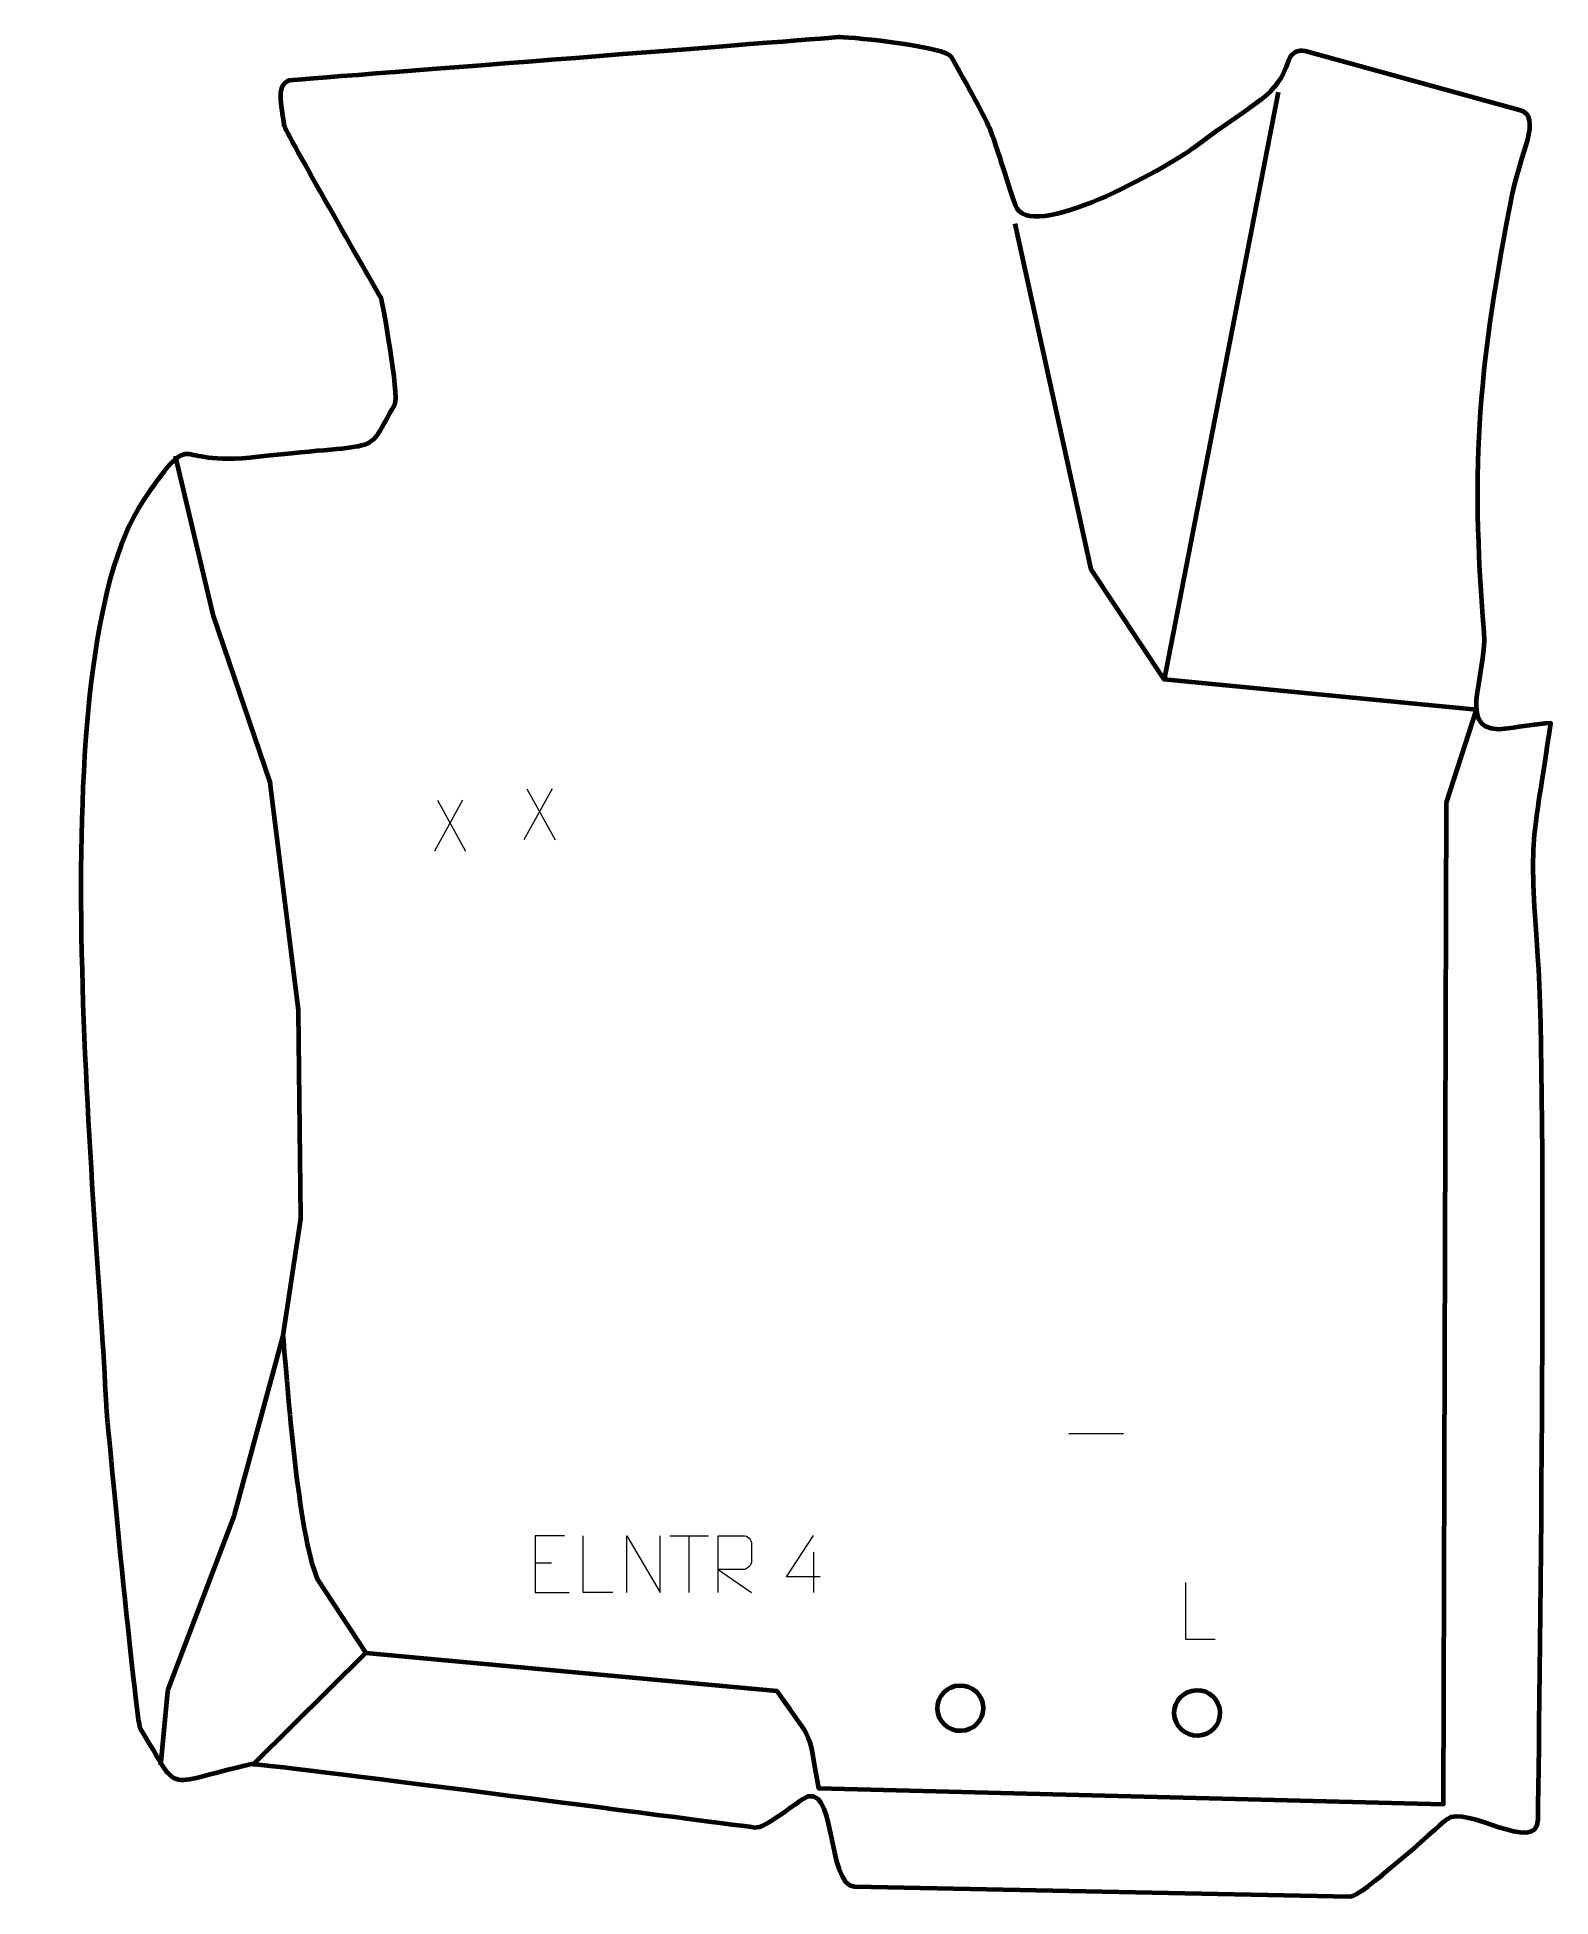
# Model space of a CAD drawing. Header units: millimetres. Extents: x -343 to 320, y -404 to 411.
import ezdxf

# ---------------------------------------------------------------- set-up
doc = ezdxf.new("R2010")
doc.units = ezdxf.units.MM
doc.header["$MEASUREMENT"] = 0
for name, color, linetype in [('layer 1', 7, 'Continuous'), ('layer 2', 7, 'Continuous'), ('layer 3', 7, 'Continuous')]:
    doc.layers.add(name, color=color, linetype=linetype)

msp = doc.modelspace()

# ---------------------------------------------------------------- linework, layer by layer
at = {"layer": 'layer 1', "color": 250, "lineweight": 9}
for points in [[(-117.5807, 81.638), (-117.5807, 81.638), (-129.8879, 59.3394), (-129.8879, 59.3394)], [(-128.585, 81.638), (-128.585, 81.638), (-116.2778, 59.2877), (-116.2778, 59.2877)], [(-156.819, 76.6502), (-156.819, 76.6502), (-169.1262, 54.3516), (-169.1262, 54.3516)], [(-167.8233, 76.6502), (-167.8233, 76.6502), (-155.5161, 54.2999), (-155.5161, 54.2999)], [(108.7931, -200.8281), (108.7931, -200.8281), (132.7711, -200.8281), (132.7711, -200.8281)], [(-65.9896, -245.5979), (-65.9896, -245.5979), (-49.0024, -245.5979), (-49.0024, -245.5979)], [(-57.4958, -270.5279), (-57.4958, -270.5279), (-57.4958, -245.5744), (-57.4958, -245.5744)], [(-124.9289, -257.4541), (-124.9289, -257.4541), (-117.7608, -257.4541), (-117.7608, -257.4541)], [(-3.0293, -252.8735), (-3.0293, -252.8735), (-3.0293, -270.5382), (-3.0293, -270.5382)]]:
    msp.add_open_spline(points, degree=3, dxfattribs=at)
for points, knots in [([(-112.055, -245.5744), (-112.055, -245.5744), (-124.9289, -245.5744), (-124.9289, -245.5744), (-124.9289, -245.5744), (-124.9289, -245.5744), (-124.9289, -270.528), (-124.9289, -270.528), (-124.9289, -270.528), (-124.9289, -270.528), (-110.0631, -270.528), (-110.0631, -270.528)], [0, 0, 0, 0, 0.25, 0.25, 0.25, 0.25, 0.5, 0.5, 0.5, 0.5, 1, 1, 1, 1]), ([(-91.0215, -270.528), (-91.0215, -270.528), (-103.9706, -270.528), (-103.9706, -270.528), (-103.9706, -270.528), (-103.9706, -270.528), (-103.9706, -245.5744), (-103.9706, -245.5744)], [0, 0, 0, 0, 0.33333333, 0.33333333, 0.33333333, 0.33333333, 1, 1, 1, 1]), ([(-84.8234, -270.5279), (-84.8234, -270.5279), (-84.8234, -245.5744), (-84.8234, -245.5744), (-84.8234, -245.5744), (-84.8234, -245.5744), (-70.1686, -270.5279), (-70.1686, -270.5279), (-70.1686, -270.5279), (-70.1686, -270.5279), (-70.1686, -245.5744), (-70.1686, -245.5744)], [0, 0, 0, 0, 0.25, 0.25, 0.25, 0.25, 0.5, 0.5, 0.5, 0.5, 1, 1, 1, 1]), ([(-44.8281, -270.5279), (-44.8281, -270.5279), (-44.8281, -245.5744), (-44.8281, -245.5744), (-44.8281, -245.5744), (-41.2333, -245.5744), (-37.6378, -245.5744), (-34.0426, -245.5744), (-34.0426, -245.5744), (-31.7173, -245.6121), (-30.16, -247.1021), (-30.1641, -249.4685), (-30.1641, -249.4685), (-30.1645, -251.504), (-30.1645, -254.5634), (-30.1641, -256.5994), (-30.1641, -256.5994), (-30.1706, -258.4749), (-31.9829, -260.4167), (-33.9924, -260.4358), (-33.9924, -260.4358), (-33.9924, -260.4358), (-44.8281, -260.4358), (-44.8281, -260.4358), (-44.8281, -260.4358), (-44.8281, -260.4358), (-30.1734, -270.5279), (-30.1734, -270.5279)], [0, 0, 0, 0, 0.125, 0.125, 0.125, 0.125, 0.25, 0.25, 0.25, 0.25, 0.375, 0.375, 0.375, 0.375, 0.5, 0.5, 0.5, 0.5, 0.625, 0.625, 0.625, 0.625, 0.75, 0.75, 0.75, 0.75, 1, 1, 1, 1]), ([(-0.0852, -263.6346), (-0.0852, -263.6346), (-14.9069, -263.6346), (-14.9069, -263.6346), (-14.9069, -263.6346), (-14.9069, -263.6346), (-3.0293, -245.5641), (-3.0293, -245.5641)], [0, 0, 0, 0, 0.33333333, 0.33333333, 0.33333333, 0.33333333, 1, 1, 1, 1]), ([(172.9473, -291.0744), (172.9473, -291.0744), (159.9982, -291.0744), (159.9982, -291.0744), (159.9982, -291.0744), (159.9982, -291.0744), (159.9982, -266.1208), (159.9982, -266.1208)], [0, 0, 0, 0, 0.33333333, 0.33333333, 0.33333333, 0.33333333, 1, 1, 1, 1])]:
    msp.add_open_spline(points, degree=3, knots=knots, dxfattribs=at)
at = {"layer": 'layer 2', "color": 22, "lineweight": 158}
msp.add_open_spline([(-231.1075, 392.1345), (-192.6359, 395.0307), (8.5361, 410.914), (8.5361, 410.914), (8.5361, 410.914), (15.2331, 410.7445), (55.0563, 406.7377), (57.6192, 402.0327), (57.6192, 402.0327), (78.5149, 363.6726), (71.1951, 379.9369), (85.4368, 337.3042), (85.4368, 337.3042), (91.2689, 319.8453), (151.1345, 353.1548), (163.9492, 362.7953), (163.9492, 362.7953), (192.5884, 384.3406), (199.4045, 384.1213), (205.0714, 400.902), (205.0714, 400.902), (206.0902, 403.9191), (209.2775, 405.6121), (212.3478, 404.7672), (212.3478, 404.7672), (212.3478, 404.7672), (306.6398, 378.8199), (306.6398, 378.8199), (306.6398, 378.8199), (316.2979, 376.1621), (306.5869, 359.6733), (303.1996, 342.4781), (303.1996, 342.4781), (288.681, 268.7744), (284.5066, 225.2846), (290.7654, 150.1478), (290.7654, 150.1478), (292.3523, 131.0971), (276.8948, 104.4824), (301.1773, 107.9973), (301.1773, 107.9973), (307.9121, 108.9722), (313.2085, 109.9008), (319.9379, 110.4397), (319.9379, 110.4397), (312.1203, 55.7296), (310.2461, 63.0409), (314.3124, 8.1774), (314.3124, 8.1774), (318.3816, -46.7243), (315.2839, -308.0534), (314.3533, -369.9015), (314.3533, -369.9015), (314.1183, -385.5189), (282.1448, -363.2353), (274.679, -369.5613), (274.679, -369.5613), (268.8271, -374.5197), (236.7785, -403.7918), (232.0698, -403.6969), (232.0698, -403.6969), (232.0698, -403.6969), (14.9091, -399.3233), (14.9091, -399.3233), (14.9091, -399.3233), (2.4005, -399.0713), (7.0634, -350.7173), (-7.9145, -360.9841), (-7.9145, -360.9841), (-11.8168, -363.659), (-24.5751, -373.8843), (-28.6623, -373.3626), (-28.6623, -373.3626), (-49.4395, -370.7107), (-246.2886, -344.9388), (-249.1508, -345.5942), (-249.1508, -345.5942), (-290.1383, -354.9789), (-279.7454, -358.8965), (-298.0333, -330.0725), (-298.0333, -330.0725), (-299.8494, -327.2101), (-312.657, -194.9586), (-312.9642, -188.209), (-312.9642, -188.209), (-317.0723, -97.9407), (-343.1126, 137.2241), (-296.7528, 207.7443), (-296.7528, 207.7443), (-286.7938, 222.8934), (-281.6043, 228.3424), (-277.5699, 228.2255), (-277.5699, 228.2255), (-272.9997, 228.0929), (-267.0969, 224.6187), (-246.2465, 227.0183), (-246.2465, 227.0183), (-188.5592, 233.6577), (-200.2584, 226.9347), (-186.6244, 249.847), (-186.6244, 249.847), (-184.3615, 253.65), (-192.3288, 296.229), (-192.4872, 296.5087), (-192.4872, 296.5087), (-197.1742, 304.7831), (-234.6501, 369.6003), (-235.0093, 372.5086), (-235.0093, 372.5086), (-236.0326, 380.7932), (-239.4117, 391.4986), (-231.1075, 392.1345)], degree=3, knots=[0, 0, 0, 0, 0.03448276, 0.03448276, 0.03448276, 0.03448276, 0.06896552, 0.06896552, 0.06896552, 0.06896552, 0.10344828, 0.10344828, 0.10344828, 0.10344828, 0.13793103, 0.13793103, 0.13793103, 0.13793103, 0.17241379, 0.17241379, 0.17241379, 0.17241379, 0.20689655, 0.20689655, 0.20689655, 0.20689655, 0.24137931, 0.24137931, 0.24137931, 0.24137931, 0.27586207, 0.27586207, 0.27586207, 0.27586207, 0.31034483, 0.31034483, 0.31034483, 0.31034483, 0.34482759, 0.34482759, 0.34482759, 0.34482759, 0.37931034, 0.37931034, 0.37931034, 0.37931034, 0.4137931, 0.4137931, 0.4137931, 0.4137931, 0.44827586, 0.44827586, 0.44827586, 0.44827586, 0.48275862, 0.48275862, 0.48275862, 0.48275862, 0.51724138, 0.51724138, 0.51724138, 0.51724138, 0.55172414, 0.55172414, 0.55172414, 0.55172414, 0.5862069, 0.5862069, 0.5862069, 0.5862069, 0.62068966, 0.62068966, 0.62068966, 0.62068966, 0.65517241, 0.65517241, 0.65517241, 0.65517241, 0.68965517, 0.68965517, 0.68965517, 0.68965517, 0.72413793, 0.72413793, 0.72413793, 0.72413793, 0.75862069, 0.75862069, 0.75862069, 0.75862069, 0.79310345, 0.79310345, 0.79310345, 0.79310345, 0.82758621, 0.82758621, 0.82758621, 0.82758621, 0.86206897, 0.86206897, 0.86206897, 0.86206897, 0.89655172, 0.89655172, 0.89655172, 0.89655172, 0.93103448, 0.93103448, 0.93103448, 0.93103448, 1, 1, 1, 1], dxfattribs=at)
at = {"layer": 'layer 2', "color": 250, "lineweight": 200}
for points in [[(60.987, -311.1592), (55.4666, -311.3247), (51.1256, -315.9339), (51.2911, -321.4542), (51.2911, -321.4542), (51.4565, -326.9746), (56.0658, -331.3156), (61.5861, -331.1501), (61.5861, -331.1501), (67.1065, -330.9848), (71.4475, -326.3754), (71.282, -320.8551), (71.282, -320.8551), (71.1167, -315.3347), (66.5074, -310.9937), (60.987, -311.1592)], [(60.987, -311.1592), (55.4666, -311.3247), (51.1256, -315.9339), (51.2911, -321.4543), (51.2911, -321.4543), (51.4565, -326.9746), (56.0658, -331.3156), (61.5861, -331.1502), (61.5861, -331.1502), (67.1065, -330.9848), (71.4475, -326.3754), (71.282, -320.8551), (71.282, -320.8551), (71.1167, -315.3347), (66.5074, -310.9937), (60.987, -311.1592)], [(60.987, -311.1592), (55.4666, -311.3247), (51.1256, -315.9339), (51.2911, -321.4543), (51.2911, -321.4543), (51.4565, -326.9746), (56.0658, -331.3157), (61.5861, -331.1502), (61.5861, -331.1502), (67.1065, -330.9848), (71.4475, -326.3755), (71.282, -320.8551), (71.282, -320.8551), (71.1167, -315.3348), (66.5074, -310.9937), (60.987, -311.1592)], [(60.987, -311.1592), (55.4666, -311.3247), (51.1256, -315.9339), (51.2911, -321.4543), (51.2911, -321.4543), (51.4565, -326.9746), (56.0658, -331.3157), (61.5861, -331.1502), (61.5861, -331.1502), (67.1065, -330.9848), (71.4475, -326.3755), (71.282, -320.8551), (71.282, -320.8551), (71.1167, -315.3348), (66.5074, -310.9937), (60.987, -311.1592)], [(60.987, -311.1592), (55.4666, -311.3247), (51.1256, -315.9339), (51.2911, -321.4543), (51.2911, -321.4543), (51.4565, -326.9746), (56.0658, -331.3157), (61.5861, -331.1502), (61.5861, -331.1502), (67.1065, -330.9848), (71.4475, -326.3755), (71.282, -320.8551), (71.282, -320.8551), (71.1167, -315.3348), (66.5074, -310.9937), (60.987, -311.1592)], [(60.987, -311.1592), (55.4666, -311.3247), (51.1257, -315.934), (51.2911, -321.4543), (51.2911, -321.4543), (51.4565, -326.9746), (56.0658, -331.3157), (61.5861, -331.1502), (61.5861, -331.1502), (67.1065, -330.9848), (71.4475, -326.3755), (71.282, -320.8552), (71.282, -320.8552), (71.1167, -315.3348), (66.5074, -310.9937), (60.987, -311.1592)], [(60.987, -311.1592), (55.4666, -311.3247), (51.1257, -315.934), (51.2911, -321.4543), (51.2911, -321.4543), (51.4565, -326.9747), (56.0658, -331.3157), (61.5861, -331.1502), (61.5861, -331.1502), (67.1065, -330.9848), (71.4475, -326.3755), (71.282, -320.8552), (71.282, -320.8552), (71.1167, -315.3348), (66.5074, -310.9937), (60.987, -311.1592)], [(60.987, -311.1592), (55.4666, -311.3247), (51.1257, -315.934), (51.2911, -321.4543), (51.2911, -321.4543), (51.4565, -326.9747), (56.0658, -331.3157), (61.5861, -331.1502), (61.5861, -331.1502), (67.1065, -330.9849), (71.4475, -326.3755), (71.282, -320.8552), (71.282, -320.8552), (71.1167, -315.3348), (66.5074, -310.9937), (60.987, -311.1592)], [(60.987, -311.1593), (55.4666, -311.3248), (51.1257, -315.934), (51.2911, -321.4543), (51.2911, -321.4543), (51.4565, -326.9747), (56.0658, -331.3157), (61.5861, -331.1503), (61.5861, -331.1503), (67.1065, -330.9849), (71.4475, -326.3755), (71.282, -320.8552), (71.282, -320.8552), (71.1167, -315.3348), (66.5074, -310.9938), (60.987, -311.1593)], [(60.987, -311.1593), (55.4666, -311.3248), (51.1257, -315.934), (51.2911, -321.4544), (51.2911, -321.4544), (51.4565, -326.9747), (56.0658, -331.3158), (61.5861, -331.1503), (61.5861, -331.1503), (67.1065, -330.9849), (71.4475, -326.3756), (71.282, -320.8552), (71.282, -320.8552), (71.1167, -315.3348), (66.5074, -310.9938), (60.987, -311.1593)], [(60.987, -311.1593), (55.4666, -311.3248), (51.1257, -315.934), (51.2911, -321.4544), (51.2911, -321.4544), (51.4565, -326.9747), (56.0658, -331.3158), (61.5861, -331.1503), (61.5861, -331.1503), (67.1065, -330.9849), (71.4475, -326.3756), (71.282, -320.8552), (71.282, -320.8552), (71.1167, -315.3349), (66.5074, -310.9938), (60.987, -311.1593)], [(60.987, -311.1593), (55.4666, -311.3248), (51.1257, -315.934), (51.2911, -321.4544), (51.2911, -321.4544), (51.4565, -326.9747), (56.0658, -331.3158), (61.5861, -331.1503), (61.5861, -331.1503), (67.1065, -330.9849), (71.4475, -326.3756), (71.282, -320.8552), (71.282, -320.8552), (71.1167, -315.3349), (66.5074, -310.9938), (60.987, -311.1593)], [(60.987, -311.1593), (55.4666, -311.3248), (51.1257, -315.9341), (51.2911, -321.4544), (51.2911, -321.4544), (51.4565, -326.9747), (56.0658, -331.3158), (61.5861, -331.1503), (61.5861, -331.1503), (67.1065, -330.9849), (71.4475, -326.3756), (71.282, -320.8552), (71.282, -320.8552), (71.1167, -315.3349), (66.5074, -310.9938), (60.987, -311.1593)], [(60.987, -311.1593), (55.4666, -311.3248), (51.1257, -315.9341), (51.2911, -321.4544), (51.2911, -321.4544), (51.4565, -326.9748), (56.0658, -331.3158), (61.5861, -331.1503), (61.5861, -331.1503), (67.1065, -330.9849), (71.4475, -326.3756), (71.282, -320.8553), (71.282, -320.8553), (71.1167, -315.3349), (66.5074, -310.9938), (60.987, -311.1593)], [(60.987, -311.1593), (55.4666, -311.3248), (51.1257, -315.9341), (51.2911, -321.4544), (51.2911, -321.4544), (51.4565, -326.9748), (56.0658, -331.3158), (61.5861, -331.1503), (61.5861, -331.1503), (67.1065, -330.985), (71.4475, -326.3756), (71.282, -320.8553), (71.282, -320.8553), (71.1167, -315.3349), (66.5074, -310.9938), (60.987, -311.1593)], [(60.987, -311.1593), (55.4666, -311.3248), (51.1257, -315.9341), (51.2911, -321.4544), (51.2911, -321.4544), (51.4565, -326.9748), (56.0658, -331.3158), (61.5861, -331.1503), (61.5861, -331.1503), (67.1065, -330.985), (71.4475, -326.3756), (71.282, -320.8553), (71.282, -320.8553), (71.1167, -315.3349), (66.5074, -310.9938), (60.987, -311.1593)], [(60.987, -311.1594), (55.4666, -311.3249), (51.1257, -315.9341), (51.2911, -321.4544), (51.2911, -321.4544), (51.4565, -326.9748), (56.0658, -331.3158), (61.5861, -331.1504), (61.5861, -331.1504), (67.1065, -330.985), (71.4475, -326.3756), (71.282, -320.8553), (71.282, -320.8553), (71.1167, -315.3349), (66.5074, -310.9939), (60.987, -311.1594)], [(60.987, -311.1594), (55.4666, -311.3249), (51.1257, -315.9341), (51.2911, -321.4545), (51.2911, -321.4545), (51.4565, -326.9748), (56.0658, -331.3159), (61.5861, -331.1504), (61.5861, -331.1504), (67.1065, -330.985), (71.4475, -326.3757), (71.282, -320.8553), (71.282, -320.8553), (71.1167, -315.335), (66.5074, -310.9939), (60.987, -311.1594)], [(60.987, -311.1594), (55.4666, -311.3249), (51.1257, -315.9341), (51.2911, -321.4545), (51.2911, -321.4545), (51.4565, -326.9748), (56.0658, -331.3159), (61.5861, -331.1504), (61.5861, -331.1504), (67.1065, -330.985), (71.4475, -326.3757), (71.282, -320.8553), (71.282, -320.8553), (71.1167, -315.335), (66.5074, -310.9939), (60.987, -311.1594)], [(60.987, -311.1594), (55.4666, -311.3249), (51.1257, -315.9341), (51.2911, -321.4545), (51.2911, -321.4545), (51.4565, -326.9748), (56.0658, -331.3159), (61.5861, -331.1504), (61.5861, -331.1504), (67.1065, -330.985), (71.4475, -326.3757), (71.282, -320.8553), (71.282, -320.8553), (71.1167, -315.335), (66.5074, -310.9939), (60.987, -311.1594)], [(60.987, -311.1594), (55.4666, -311.3249), (51.1257, -315.9342), (51.2911, -321.4545), (51.2911, -321.4545), (51.4565, -326.9748), (56.0658, -331.3159), (61.5861, -331.1504), (61.5861, -331.1504), (67.1065, -330.985), (71.4475, -326.3757), (71.282, -320.8554), (71.282, -320.8554), (71.1167, -315.335), (66.5074, -310.9939), (60.987, -311.1594)], [(164.7069, -313.2387), (159.1865, -313.4042), (154.8455, -318.0134), (155.011, -323.5337), (155.011, -323.5337), (155.1763, -329.0541), (159.7856, -333.3951), (165.306, -333.2296), (165.306, -333.2296), (170.8264, -333.0643), (175.1673, -328.455), (175.0019, -322.9346), (175.0019, -322.9346), (174.8365, -317.4142), (170.2272, -313.0733), (164.7069, -313.2387)], [(164.7069, -313.2387), (159.1865, -313.4042), (154.8455, -318.0134), (155.011, -323.5338), (155.011, -323.5338), (155.1763, -329.0541), (159.7856, -333.3951), (165.306, -333.2297), (165.306, -333.2297), (170.8264, -333.0643), (175.1673, -328.455), (175.0019, -322.9346), (175.0019, -322.9346), (174.8365, -317.4142), (170.2272, -313.0733), (164.7069, -313.2387)], [(164.7069, -313.2387), (159.1865, -313.4042), (154.8455, -318.0134), (155.011, -323.5338), (155.011, -323.5338), (155.1763, -329.0541), (159.7856, -333.3952), (165.306, -333.2297), (165.306, -333.2297), (170.8264, -333.0643), (175.1673, -328.4551), (175.0019, -322.9346), (175.0019, -322.9346), (174.8365, -317.4143), (170.2272, -313.0733), (164.7069, -313.2387)], [(164.7069, -313.2387), (159.1865, -313.4042), (154.8455, -318.0134), (155.011, -323.5338), (155.011, -323.5338), (155.1763, -329.0541), (159.7856, -333.3952), (165.306, -333.2297), (165.306, -333.2297), (170.8264, -333.0643), (175.1673, -328.4551), (175.0019, -322.9346), (175.0019, -322.9346), (174.8365, -317.4143), (170.2272, -313.0733), (164.7069, -313.2387)], [(164.7069, -313.2387), (159.1865, -313.4042), (154.8455, -318.0134), (155.011, -323.5338), (155.011, -323.5338), (155.1763, -329.0541), (159.7856, -333.3952), (165.306, -333.2297), (165.306, -333.2297), (170.8264, -333.0643), (175.1673, -328.4551), (175.0019, -322.9346), (175.0019, -322.9346), (174.8365, -317.4143), (170.2272, -313.0733), (164.7069, -313.2387)], [(164.7069, -313.2387), (159.1865, -313.4042), (154.8455, -318.0135), (155.011, -323.5338), (155.011, -323.5338), (155.1763, -329.0541), (159.7856, -333.3952), (165.306, -333.2297), (165.306, -333.2297), (170.8264, -333.0643), (175.1673, -328.4551), (175.0019, -322.9347), (175.0019, -322.9347), (174.8365, -317.4143), (170.2272, -313.0733), (164.7069, -313.2387)], [(164.7069, -313.2387), (159.1865, -313.4042), (154.8455, -318.0135), (155.011, -323.5338), (155.011, -323.5338), (155.1763, -329.0542), (159.7856, -333.3952), (165.306, -333.2297), (165.306, -333.2297), (170.8264, -333.0643), (175.1673, -328.4551), (175.0019, -322.9347), (175.0019, -322.9347), (174.8365, -317.4143), (170.2272, -313.0733), (164.7069, -313.2387)], [(164.7069, -313.2387), (159.1865, -313.4042), (154.8455, -318.0135), (155.011, -323.5338), (155.011, -323.5338), (155.1763, -329.0542), (159.7856, -333.3952), (165.306, -333.2297), (165.306, -333.2297), (170.8264, -333.0644), (175.1673, -328.4551), (175.0019, -322.9347), (175.0019, -322.9347), (174.8365, -317.4143), (170.2272, -313.0733), (164.7069, -313.2387)], [(164.7069, -313.2388), (159.1865, -313.4043), (154.8455, -318.0135), (155.011, -323.5338), (155.011, -323.5338), (155.1763, -329.0542), (159.7856, -333.3952), (165.306, -333.2298), (165.306, -333.2298), (170.8264, -333.0644), (175.1673, -328.4551), (175.0019, -322.9347), (175.0019, -322.9347), (174.8365, -317.4143), (170.2272, -313.0734), (164.7069, -313.2388)], [(164.7069, -313.2388), (159.1865, -313.4043), (154.8455, -318.0135), (155.011, -323.5339), (155.011, -323.5339), (155.1763, -329.0542), (159.7856, -333.3953), (165.306, -333.2298), (165.306, -333.2298), (170.8264, -333.0644), (175.1673, -328.4552), (175.0019, -322.9347), (175.0019, -322.9347), (174.8365, -317.4143), (170.2272, -313.0734), (164.7069, -313.2388)], [(164.7069, -313.2388), (159.1865, -313.4043), (154.8455, -318.0135), (155.011, -323.5339), (155.011, -323.5339), (155.1763, -329.0542), (159.7856, -333.3953), (165.306, -333.2298), (165.306, -333.2298), (170.8264, -333.0644), (175.1673, -328.4552), (175.0019, -322.9347), (175.0019, -322.9347), (174.8365, -317.4144), (170.2272, -313.0734), (164.7069, -313.2388)], [(164.7069, -313.2388), (159.1865, -313.4043), (154.8455, -318.0135), (155.011, -323.5339), (155.011, -323.5339), (155.1763, -329.0542), (159.7856, -333.3953), (165.306, -333.2298), (165.306, -333.2298), (170.8264, -333.0644), (175.1673, -328.4552), (175.0019, -322.9347), (175.0019, -322.9347), (174.8365, -317.4144), (170.2272, -313.0734), (164.7069, -313.2388)], [(164.7069, -313.2388), (159.1865, -313.4043), (154.8455, -318.0136), (155.011, -323.5339), (155.011, -323.5339), (155.1763, -329.0542), (159.7856, -333.3953), (165.306, -333.2298), (165.306, -333.2298), (170.8264, -333.0644), (175.1673, -328.4552), (175.0019, -322.9347), (175.0019, -322.9347), (174.8365, -317.4144), (170.2272, -313.0734), (164.7069, -313.2388)], [(164.7069, -313.2388), (159.1865, -313.4043), (154.8455, -318.0136), (155.011, -323.5339), (155.011, -323.5339), (155.1763, -329.0543), (159.7856, -333.3953), (165.306, -333.2298), (165.306, -333.2298), (170.8264, -333.0644), (175.1673, -328.4552), (175.0019, -322.9348), (175.0019, -322.9348), (174.8365, -317.4144), (170.2272, -313.0734), (164.7069, -313.2388)], [(164.7069, -313.2388), (159.1865, -313.4043), (154.8455, -318.0136), (155.011, -323.5339), (155.011, -323.5339), (155.1763, -329.0543), (159.7856, -333.3953), (165.306, -333.2298), (165.306, -333.2298), (170.8264, -333.0645), (175.1673, -328.4552), (175.0019, -322.9348), (175.0019, -322.9348), (174.8365, -317.4144), (170.2272, -313.0734), (164.7069, -313.2388)], [(164.7069, -313.2388), (159.1865, -313.4043), (154.8455, -318.0136), (155.011, -323.5339), (155.011, -323.5339), (155.1763, -329.0543), (159.7856, -333.3953), (165.306, -333.2298), (165.306, -333.2298), (170.8264, -333.0645), (175.1673, -328.4552), (175.0019, -322.9348), (175.0019, -322.9348), (174.8365, -317.4144), (170.2272, -313.0734), (164.7069, -313.2388)], [(164.7069, -313.2389), (159.1865, -313.4044), (154.8455, -318.0136), (155.011, -323.5339), (155.011, -323.5339), (155.1763, -329.0543), (159.7856, -333.3953), (165.306, -333.2299), (165.306, -333.2299), (170.8264, -333.0645), (175.1673, -328.4552), (175.0019, -322.9348), (175.0019, -322.9348), (174.8365, -317.4144), (170.2272, -313.0735), (164.7069, -313.2389)], [(164.7069, -313.2389), (159.1865, -313.4044), (154.8455, -318.0136), (155.011, -323.534), (155.011, -323.534), (155.1763, -329.0543), (159.7856, -333.3954), (165.306, -333.2299), (165.306, -333.2299), (170.8264, -333.0645), (175.1674, -328.4553), (175.0019, -322.9348), (175.0019, -322.9348), (174.8365, -317.4145), (170.2272, -313.0735), (164.7069, -313.2389)], [(164.7069, -313.2389), (159.1865, -313.4044), (154.8455, -318.0136), (155.011, -323.534), (155.011, -323.534), (155.1763, -329.0543), (159.7856, -333.3954), (165.306, -333.2299), (165.306, -333.2299), (170.8264, -333.0645), (175.1674, -328.4553), (175.0019, -322.9348), (175.0019, -322.9348), (174.8365, -317.4145), (170.2272, -313.0735), (164.7069, -313.2389)], [(164.7069, -313.2389), (159.1865, -313.4044), (154.8455, -318.0136), (155.011, -323.534), (155.011, -323.534), (155.1763, -329.0543), (159.7856, -333.3954), (165.306, -333.2299), (165.306, -333.2299), (170.8264, -333.0645), (175.1674, -328.4553), (175.0019, -322.9348), (175.0019, -322.9348), (174.8365, -317.4145), (170.2272, -313.0735), (164.7069, -313.2389)], [(164.7069, -313.2389), (159.1865, -313.4044), (154.8455, -318.0137), (155.011, -323.534), (155.011, -323.534), (155.1763, -329.0543), (159.7856, -333.3954), (165.306, -333.2299), (165.306, -333.2299), (170.8264, -333.0645), (175.1674, -328.4553), (175.0019, -322.9349), (175.0019, -322.9349), (174.8365, -317.4145), (170.2272, -313.0735), (164.7069, -313.2389)]]:
    msp.add_open_spline(points, degree=3, knots=[0, 0, 0, 0, 0.2, 0.2, 0.2, 0.2, 0.4, 0.4, 0.4, 0.4, 0.6, 0.6, 0.6, 0.6, 1, 1, 1, 1], dxfattribs=at)
for points in [[(60.987, -311.1592), (60.987, -311.1592), (60.987, -311.1594), (60.987, -311.1594)], [(60.987, -311.1592), (60.987, -311.1592), (60.987, -311.1594), (60.987, -311.1594)], [(164.7069, -313.2387), (164.7069, -313.2387), (164.7069, -313.2389), (164.7069, -313.2389)], [(164.7069, -313.2387), (164.7069, -313.2387), (164.7069, -313.2389), (164.7069, -313.2389)], [(51.2911, -321.4542), (51.2911, -321.4542), (51.2911, -321.4545), (51.2911, -321.4545)], [(71.282, -320.8551), (71.282, -320.8551), (71.282, -320.8554), (71.282, -320.8554)], [(155.011, -323.5337), (155.011, -323.5337), (155.011, -323.534), (155.011, -323.534)], [(175.0019, -322.9346), (175.0019, -322.9346), (175.0019, -322.9349), (175.0019, -322.9349)], [(61.5861, -331.1501), (61.5861, -331.1501), (61.5861, -331.1504), (61.5861, -331.1504)], [(165.306, -333.2296), (165.306, -333.2296), (165.306, -333.2299), (165.306, -333.2299)]]:
    msp.add_open_spline(points, degree=3, dxfattribs=at)
at = {"layer": 'layer 3', "color": 142, "lineweight": 158}
for points in [[(200.4794, 386.8085), (200.4794, 386.8085), (150.5921, 129.5051), (150.5921, 129.5051)], [(-199.1646, -296.8779), (-199.1646, -296.8779), (-248.1107, -345.356), (-248.1107, -345.356)]]:
    msp.add_open_spline(points, degree=3, dxfattribs=at)
for points, knots in [([(-235.4567, -157.8569), (-233.6079, -180.1665), (-228.8896, -244.5984), (-220.4647, -264.4815), (-220.4647, -264.4815), (-220.4647, -264.4815), (-199.1646, -296.8779), (-199.1646, -296.8779), (-199.1646, -296.8779), (-199.1646, -296.8779), (-19.0923, -313.5039), (-19.0923, -313.5039), (-19.0923, -313.5039), (-1.9674, -338.5741), (-6.0133, -328.3216), (-0.8729, -356.1573), (-0.8729, -356.1573), (-0.8729, -356.1573), (272.9344, -363.1976), (272.9344, -363.1976), (272.9344, -363.1976), (272.9344, -363.1976), (274.1822, 75.6104), (274.1822, 75.6104), (274.1822, 75.6104), (274.1822, 75.6104), (287.3643, 116.2403), (287.3643, 116.2403), (287.3643, 116.2403), (287.3643, 116.2403), (150.5921, 129.5051), (150.5921, 129.5051), (150.5921, 129.5051), (150.5921, 129.5051), (118.6546, 177.6766), (118.6546, 177.6766), (118.6546, 177.6766), (118.6546, 177.6766), (85.3151, 329.1458), (85.3151, 329.1458)], [0, 0, 0, 0, 0.09090909, 0.09090909, 0.09090909, 0.09090909, 0.18181818, 0.18181818, 0.18181818, 0.18181818, 0.27272727, 0.27272727, 0.27272727, 0.27272727, 0.36363636, 0.36363636, 0.36363636, 0.36363636, 0.45454545, 0.45454545, 0.45454545, 0.45454545, 0.54545455, 0.54545455, 0.54545455, 0.54545455, 0.63636364, 0.63636364, 0.63636364, 0.63636364, 0.72727273, 0.72727273, 0.72727273, 0.72727273, 0.81818182, 0.81818182, 0.81818182, 0.81818182, 1, 1, 1, 1]), ([(-282.6446, 227.4834), (-282.6446, 227.4834), (-266.2184, 157.9523), (-266.2184, 157.9523), (-266.2184, 157.9523), (-266.1721, 157.7564), (-266.1247, 157.5914), (-266.0599, 157.4008), (-266.0599, 157.4008), (-266.0599, 157.4008), (-241.2689, 84.468), (-241.2689, 84.468), (-241.2689, 84.468), (-241.1303, 84.0602), (-241.0478, 83.7002), (-240.9949, 83.2727), (-240.9949, 83.2727), (-240.9949, 83.2727), (-228.8093, -15.3659), (-228.8093, -15.3659), (-228.8093, -15.3659), (-228.7805, -15.5989), (-228.7671, -15.799), (-228.7645, -16.0338), (-228.7645, -16.0338), (-228.7645, -16.0338), (-227.7522, -105.8218), (-227.7522, -105.8218), (-227.7522, -105.8218), (-227.7485, -106.1578), (-227.7682, -106.4445), (-227.8178, -106.7769), (-227.8178, -106.7769), (-227.8178, -106.7769), (-235.4567, -157.8569), (-235.4567, -157.8569), (-235.4567, -157.8569), (-235.4931, -158.1004), (-235.5363, -158.3061), (-235.6009, -158.5437), (-235.6009, -158.5437), (-235.6009, -158.5437), (-256.7935, -236.4875), (-256.7935, -236.4875), (-256.7935, -236.4875), (-256.8479, -236.6876), (-256.9027, -236.8557), (-256.9765, -237.0495), (-256.9765, -237.0495), (-256.9765, -237.0495), (-285.64, -312.2796), (-285.64, -312.2796), (-285.64, -312.2796), (-285.8396, -312.8035), (-285.9501, -313.2735), (-286.0047, -313.8315), (-286.0047, -313.8315), (-286.0047, -313.8315), (-289.1684, -346.1631), (-289.1684, -346.1631)], [0, 0, 0, 0, 0.0625, 0.0625, 0.0625, 0.0625, 0.125, 0.125, 0.125, 0.125, 0.1875, 0.1875, 0.1875, 0.1875, 0.25, 0.25, 0.25, 0.25, 0.3125, 0.3125, 0.3125, 0.3125, 0.375, 0.375, 0.375, 0.375, 0.4375, 0.4375, 0.4375, 0.4375, 0.5, 0.5, 0.5, 0.5, 0.5625, 0.5625, 0.5625, 0.5625, 0.625, 0.625, 0.625, 0.625, 0.6875, 0.6875, 0.6875, 0.6875, 0.75, 0.75, 0.75, 0.75, 0.8125, 0.8125, 0.8125, 0.8125, 0.875, 0.875, 0.875, 0.875, 1, 1, 1, 1])]:
    msp.add_open_spline(points, degree=3, knots=knots, dxfattribs=at)

doc.saveas('drawing.dxf')
